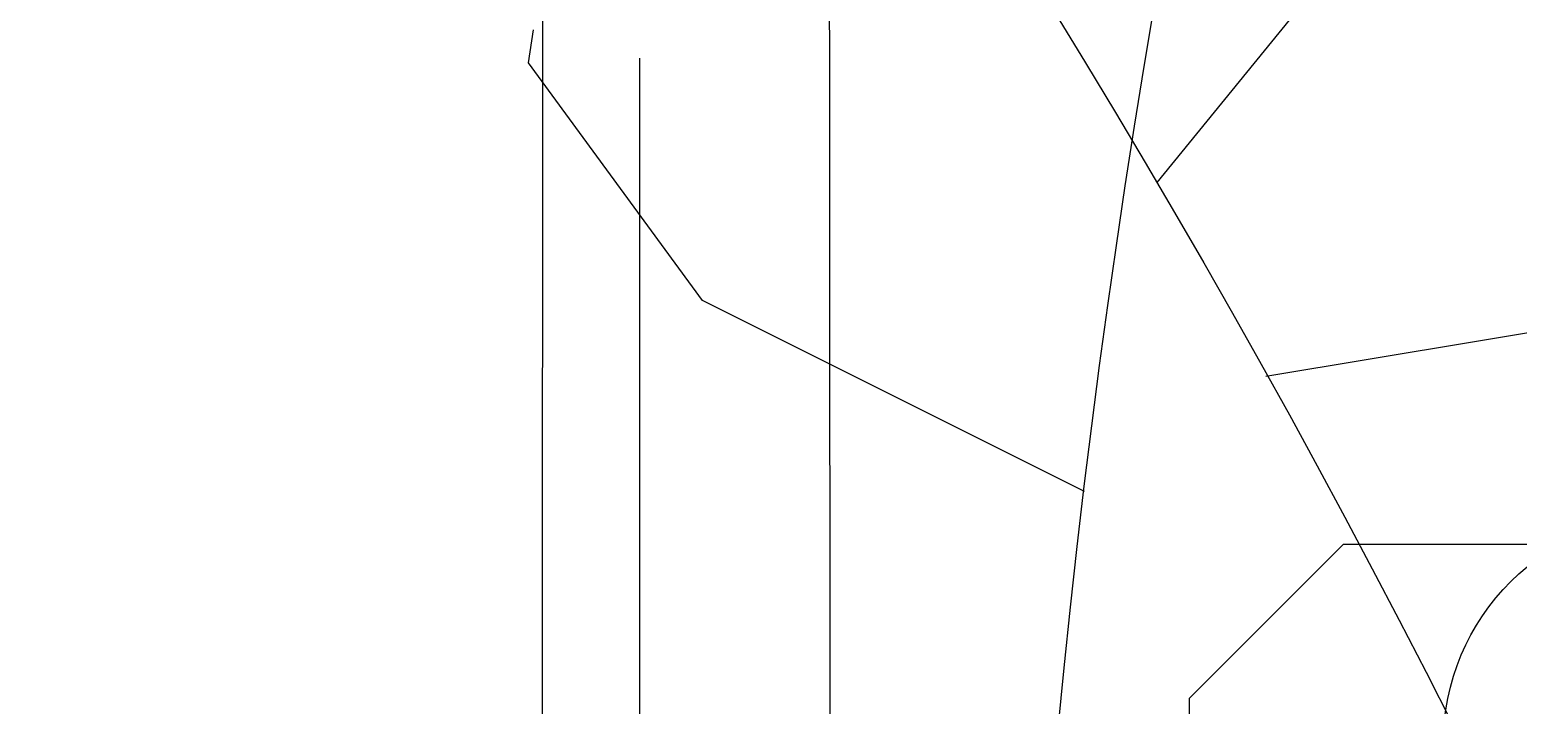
# Model space of a CAD drawing. Extents: x -381 to 213, y -63 to 250.
# Drawn here: x -71.43 to -61.76, y 40.87 to 45.26 of the extents above; entities that cross this region are included whole.
import ezdxf

# ---------------------------------------------------------------- set-up
doc = ezdxf.new("R2010")
doc.units = 0
doc.header["$MEASUREMENT"] = 0
for name, pattern in [('K5LT65535', [0]), ('K5LT_AXLED', [19.5, 15, -1.5, 1.5, -1.5]), ('K5LT_BASIC', [0])]:
    doc.linetypes.add(name, pattern=pattern)
doc.layers.add('Системный слой', color=7, linetype='Continuous')

# ---------------------------------------------------------------- blocks, each defined once
blk = doc.blocks.new('*U')
at = {"layer": 'Системный слой', "color": 5, "linetype": 'K5LT_BASIC'}
for p, q in [((-110.1784, 33.8516), (-110.1497, 86.8516)), ((28.322, 16.3034), (28.3556, 16.5177)), ((28.322, 16.3034), (28.3556, 16.5177)), ((32.6165, 12.178), (33.6165, 13.178)), ((33.6165, 13.178), (42.6165, 13.178)), ((32.6165, -0.822), (32.6165, 12.178))]:
    blk.add_line(p, q, dxfattribs=at)
at = {"layer": 'Системный слой', "color": 30, "linetype": 'K5LT_AXLED'}
for q in [(29.0451, 22.3327), (29.0451, 15.8327)]:
    blk.add_line((29.0451, 1.3327), q, dxfattribs=at)
at = {"layer": 'Системный слой', "color": 5, "linetype": 'K5LT_BASIC'}
for points in [[(147.9581, 37.6307), (149.7257, 39.7988), (150.1443, 41.6336)], [(147.9581, 37.6307), (149.7257, 39.7988), (150.1443, 41.6336)], [(148.6652, 36.3714), (151.4018, 36.8268), (153.2244, 36.2427)], [(148.6652, 36.3714), (151.4018, 36.8268), (153.2244, 36.2427)], [(31.9349, 13.5195), (29.4532, 14.7596), (28.322, 16.3034)], [(31.9349, 13.5195), (29.4532, 14.7596), (28.322, 16.3034)]]:
    blk.add_lwpolyline(points, dxfattribs=at)
blk = doc.blocks.new('*F')
at = {"layer": 'Системный слой', "color": 5, "linetype": 'K5LT65535'}
blk.add_lwpolyline([(-2.2962, 17.1278), (-38.374, 17.1278), (-38.374, 39.4252), (-36.1251, 41.6741), (-4.1144, 41.6741), (-2.313, 39.7362), (-2.2962, 17.1278)], dxfattribs=at)
at = {"layer": 'Системный слой', "color": 5, "linetype": 'K5LT_BASIC'}
for centre, radius in [((94.0125, 5.9815), 62.5341), ((94.0125, 5.9815), 62.5341), ((29.0451, 1.3327), 19), ((35.7634, 11.8738), 1.5)]:
    blk.add_circle(centre, radius, dxfattribs=at)
at = {"layer": 'Системный слой'}
blk.add_blockref('*U', (0, 0), dxfattribs=at)
blk.add_blockref('*U', (0, 0), dxfattribs=at)
blk.add_blockref('*U', (0, 0), dxfattribs=at)
blk.add_blockref('*U', (0, 0), dxfattribs=at)
blk.add_blockref('*U', (0, 0), dxfattribs=at)
blk.add_blockref('*U', (0, 0), dxfattribs=at)
blk.add_blockref('*U', (0, 0), dxfattribs=at)
blk.add_blockref('*U', (0, 0), dxfattribs=at)
blk.add_blockref('*U', (0, 0), dxfattribs=at)
blk.add_blockref('*U', (0, 0), dxfattribs=at)
blk.add_blockref('*U', (0, 0), dxfattribs=at)
blk.add_blockref('*U', (0, 0), dxfattribs=at)
blk.add_blockref('*U', (0, 0), dxfattribs=at)
blk.add_blockref('*U', (0, 0), dxfattribs=at)
blk.add_blockref('*U', (0, 0), dxfattribs=at)
blk.add_blockref('*U', (0, 0), dxfattribs=at)
blk.add_blockref('*U', (0, 0), dxfattribs=at)
blk.add_blockref('*U', (0, 0), dxfattribs=at)
blk.add_blockref('*U', (0, 0), dxfattribs=at)
blk.add_blockref('*U', (0, 0), dxfattribs=at)
blk.add_blockref('*U', (0, 0), dxfattribs=at)
blk.add_blockref('*U', (0, 0), dxfattribs=at)
blk.add_blockref('*U', (0, 0), dxfattribs=at)
blk.add_blockref('*U', (0, 0), dxfattribs=at)
blk.add_blockref('*U', (0, 0), dxfattribs=at)
blk.add_blockref('*U', (0, 0), dxfattribs=at)
blk.add_blockref('*U', (0, 0), dxfattribs=at)
blk.add_blockref('*U', (0, 0), dxfattribs=at)
blk.add_blockref('*U', (0, 0), dxfattribs=at)
blk.add_blockref('*U', (0, 0), dxfattribs=at)
blk.add_blockref('*U', (0, 0), dxfattribs=at)
blk.add_blockref('*U', (0, 0), dxfattribs=at)
blk.add_blockref('*U', (0, 0), dxfattribs=at)
blk.add_blockref('*U', (0, 0), dxfattribs=at)
blk.add_blockref('*U', (0, 0), dxfattribs=at)
blk.add_blockref('*U', (0, 0), dxfattribs=at)
blk.add_blockref('*U', (0, 0), dxfattribs=at)
blk.add_blockref('*U', (0, 0), dxfattribs=at)
blk.add_blockref('*U', (0, 0), dxfattribs=at)
blk.add_blockref('*U', (0, 0), dxfattribs=at)
blk.add_blockref('*U', (0, 0), dxfattribs=at)
blk.add_blockref('*U', (0, 0), dxfattribs=at)
blk.add_blockref('*U', (0, 0), dxfattribs=at)
blk.add_blockref('*U', (0, 0), dxfattribs=at)
blk.add_blockref('*U', (0, 0), dxfattribs=at)
blk.add_blockref('*U', (0, 0), dxfattribs=at)
blk.add_blockref('*U', (0, 0), dxfattribs=at)
blk.add_blockref('*U', (0, 0), dxfattribs=at)
blk.add_blockref('*U', (0, 0), dxfattribs=at)
blk.add_blockref('*U', (0, 0), dxfattribs=at)
blk.add_blockref('*U', (0, 0), dxfattribs=at)
blk.add_blockref('*U', (0, 0), dxfattribs=at)
blk.add_blockref('*U', (0, 0), dxfattribs=at)
blk.add_blockref('*U', (0, 0), dxfattribs=at)
blk.add_blockref('*U', (0, 0), dxfattribs=at)
blk.add_blockref('*U', (0, 0), dxfattribs=at)
blk.add_blockref('*U', (0, 0), dxfattribs=at)
blk.add_blockref('*U', (0, 0), dxfattribs=at)
blk.add_blockref('*U', (0, 0), dxfattribs=at)
blk.add_blockref('*U', (0, 0), dxfattribs=at)
blk.add_blockref('*U', (0, 0), dxfattribs=at)
blk.add_blockref('*U', (0, 0), dxfattribs=at)
blk.add_blockref('*U', (0, 0), dxfattribs=at)
blk.add_blockref('*U', (0, 0), dxfattribs=at)
blk.add_blockref('*U', (0, 0), dxfattribs=at)
blk.add_blockref('*U', (0, 0), dxfattribs=at)
blk.add_blockref('*U', (0, 0), dxfattribs=at)
blk.add_blockref('*U', (0, 0), dxfattribs=at)
blk.add_blockref('*U', (0, 0), dxfattribs=at)
blk.add_blockref('*U', (0, 0), dxfattribs=at)
blk.add_blockref('*U', (0, 0), dxfattribs=at)
blk.add_blockref('*U', (0, 0), dxfattribs=at)
blk.add_blockref('*U', (0, 0), dxfattribs=at)
blk.add_blockref('*U', (0, 0), dxfattribs=at)
blk.add_blockref('*U', (0, 0), dxfattribs=at)
blk.add_blockref('*U', (0, 0), dxfattribs=at)
blk.add_blockref('*U', (0, 0), dxfattribs=at)
blk.add_blockref('*U', (0, 0), dxfattribs=at)
blk.add_blockref('*U', (0, 0), dxfattribs=at)
blk.add_blockref('*U', (0, 0), dxfattribs=at)
blk.add_blockref('*U', (0, 0), dxfattribs=at)
blk.add_blockref('*U', (0, 0), dxfattribs=at)
blk.add_blockref('*U', (0, 0), dxfattribs=at)
blk.add_blockref('*U', (0, 0), dxfattribs=at)
blk.add_blockref('*U', (0, 0), dxfattribs=at)
blk.add_blockref('*U', (0, 0), dxfattribs=at)
blk.add_blockref('*U', (0, 0), dxfattribs=at)
blk.add_blockref('*U', (0, 0), dxfattribs=at)
blk.add_blockref('*U', (0, 0), dxfattribs=at)
blk.add_blockref('*U', (0, 0), dxfattribs=at)
blk.add_blockref('*U', (0, 0), dxfattribs=at)
blk.add_blockref('*U', (0, 0), dxfattribs=at)
blk.add_blockref('*U', (0, 0), dxfattribs=at)
blk.add_blockref('*U', (0, 0), dxfattribs=at)
blk.add_blockref('*U', (0, 0), dxfattribs=at)
blk.add_blockref('*U', (0, 0), dxfattribs=at)
blk.add_blockref('*U', (0, 0), dxfattribs=at)
blk.add_blockref('*U', (0, 0), dxfattribs=at)
blk.add_blockref('*U', (0, 0), dxfattribs=at)
blk.add_blockref('*U', (0, 0), dxfattribs=at)
blk.add_blockref('*U', (0, 0), dxfattribs=at)
blk.add_blockref('*U', (0, 0), dxfattribs=at)
blk.add_blockref('*U', (0, 0), dxfattribs=at)
blk.add_blockref('*U', (0, 0), dxfattribs=at)
blk.add_blockref('*U', (0, 0), dxfattribs=at)
blk.add_blockref('*U', (0, 0), dxfattribs=at)
blk.add_blockref('*U', (0, 0), dxfattribs=at)
blk.add_blockref('*U', (0, 0), dxfattribs=at)
blk.add_blockref('*U', (0, 0), dxfattribs=at)
blk.add_blockref('*U', (0, 0), dxfattribs=at)
blk.add_blockref('*U', (0, 0), dxfattribs=at)
blk.add_blockref('*U', (0, 0), dxfattribs=at)
blk.add_blockref('*U', (0, 0), dxfattribs=at)
blk.add_blockref('*U', (0, 0), dxfattribs=at)
blk.add_blockref('*U', (0, 0), dxfattribs=at)
blk.add_blockref('*U', (0, 0), dxfattribs=at)
blk.add_blockref('*U', (0, 0), dxfattribs=at)
blk.add_blockref('*U', (0, 0), dxfattribs=at)
blk.add_blockref('*U', (0, 0), dxfattribs=at)
blk.add_blockref('*U', (0, 0), dxfattribs=at)
blk.add_blockref('*U', (0, 0), dxfattribs=at)
blk.add_blockref('*U', (0, 0), dxfattribs=at)
blk.add_blockref('*U', (0, 0), dxfattribs=at)
blk.add_blockref('*U', (0, 0), dxfattribs=at)
blk.add_blockref('*U', (0, 0), dxfattribs=at)
blk.add_blockref('*U', (0, 0), dxfattribs=at)
blk.add_blockref('*U', (0, 0), dxfattribs=at)
blk.add_blockref('*U', (0, 0), dxfattribs=at)
blk.add_blockref('*U', (0, 0), dxfattribs=at)
blk.add_blockref('*U', (0, 0), dxfattribs=at)
blk.add_blockref('*U', (0, 0), dxfattribs=at)
blk.add_blockref('*U', (0, 0), dxfattribs=at)
blk.add_blockref('*U', (0, 0), dxfattribs=at)
blk.add_blockref('*U', (0, 0), dxfattribs=at)
blk.add_blockref('*U', (0, 0), dxfattribs=at)
blk.add_blockref('*U', (0, 0), dxfattribs=at)
blk.add_blockref('*U', (0, 0), dxfattribs=at)
blk.add_blockref('*U', (0, 0), dxfattribs=at)
blk.add_blockref('*U', (0, 0), dxfattribs=at)
blk.add_blockref('*U', (0, 0), dxfattribs=at)
blk.add_blockref('*U', (0, 0), dxfattribs=at)
blk.add_blockref('*U', (0, 0), dxfattribs=at)
blk.add_blockref('*U', (0, 0), dxfattribs=at)
blk.add_blockref('*U', (0, 0), dxfattribs=at)
blk.add_blockref('*U', (0, 0), dxfattribs=at)
blk.add_blockref('*U', (0, 0), dxfattribs=at)
blk.add_blockref('*U', (0, 0), dxfattribs=at)
blk.add_blockref('*U', (0, 0), dxfattribs=at)
blk.add_blockref('*U', (0, 0), dxfattribs=at)
blk.add_blockref('*U', (0, 0), dxfattribs=at)
blk.add_blockref('*U', (0, 0), dxfattribs=at)
blk.add_blockref('*U', (0, 0), dxfattribs=at)
blk.add_blockref('*U', (0, 0), dxfattribs=at)
blk.add_blockref('*U', (0, 0), dxfattribs=at)
blk.add_blockref('*U', (0, 0), dxfattribs=at)
blk.add_blockref('*U', (0, 0), dxfattribs=at)
blk.add_blockref('*U', (0, 0), dxfattribs=at)
blk.add_blockref('*U', (0, 0), dxfattribs=at)
blk.add_blockref('*U', (0, 0), dxfattribs=at)
blk.add_blockref('*U', (0, 0), dxfattribs=at)
blk.add_blockref('*U', (0, 0), dxfattribs=at)
blk.add_blockref('*U', (0, 0), dxfattribs=at)
blk.add_blockref('*U', (0, 0), dxfattribs=at)
blk.add_blockref('*U', (0, 0), dxfattribs=at)
blk.add_blockref('*U', (0, 0), dxfattribs=at)
blk.add_blockref('*U', (0, 0), dxfattribs=at)
blk.add_blockref('*U', (0, 0), dxfattribs=at)
blk.add_blockref('*U', (0, 0), dxfattribs=at)
blk.add_blockref('*U', (0, 0), dxfattribs=at)
blk.add_blockref('*U', (0, 0), dxfattribs=at)
blk.add_blockref('*U', (0, 0), dxfattribs=at)
blk.add_blockref('*U', (0, 0), dxfattribs=at)
blk.add_blockref('*U', (0, 0), dxfattribs=at)
blk.add_blockref('*U', (0, 0), dxfattribs=at)
blk.add_blockref('*U', (0, 0), dxfattribs=at)
blk.add_blockref('*U', (0, 0), dxfattribs=at)
blk.add_blockref('*U', (0, 0), dxfattribs=at)
blk.add_blockref('*U', (0, 0), dxfattribs=at)
blk.add_blockref('*U', (0, 0), dxfattribs=at)
blk.add_blockref('*U', (0, 0), dxfattribs=at)
blk.add_blockref('*U', (0, 0), dxfattribs=at)
blk.add_blockref('*U', (0, 0), dxfattribs=at)
blk.add_blockref('*U', (0, 0), dxfattribs=at)
blk.add_blockref('*U', (0, 0), dxfattribs=at)
blk.add_blockref('*U', (0, 0), dxfattribs=at)
blk.add_blockref('*U', (0, 0), dxfattribs=at)
blk.add_blockref('*U', (0, 0), dxfattribs=at)
blk.add_blockref('*U', (0, 0), dxfattribs=at)
blk.add_blockref('*U', (0, 0), dxfattribs=at)
blk.add_blockref('*U', (0, 0), dxfattribs=at)
blk.add_blockref('*U', (0, 0), dxfattribs=at)
blk.add_blockref('*U', (0, 0), dxfattribs=at)
blk.add_blockref('*U', (0, 0), dxfattribs=at)
blk.add_blockref('*U', (0, 0), dxfattribs=at)
blk.add_blockref('*U', (0, 0), dxfattribs=at)
blk.add_blockref('*U', (0, 0), dxfattribs=at)
blk.add_blockref('*U', (0, 0), dxfattribs=at)
blk.add_blockref('*U', (0, 0), dxfattribs=at)
blk.add_blockref('*U', (0, 0), dxfattribs=at)
blk.add_blockref('*U', (0, 0), dxfattribs=at)
blk.add_blockref('*U', (0, 0), dxfattribs=at)
blk.add_blockref('*U', (0, 0), dxfattribs=at)
blk.add_blockref('*U', (0, 0), dxfattribs=at)
blk.add_blockref('*U', (0, 0), dxfattribs=at)
blk.add_blockref('*U', (0, 0), dxfattribs=at)
blk.add_blockref('*U', (0, 0), dxfattribs=at)
blk.add_blockref('*U', (0, 0), dxfattribs=at)

msp = doc.modelspace()

# ---------------------------------------------------------------- block references
at = {"layer": 'Системный слой'}
for p in [(-96.5151, 28.7405), (-63.9267, 6.9347), (-212.0681, 6.6367), (42.0749, 2.903)]:
    msp.add_blockref('*F', p, dxfattribs=at)

doc.saveas('drawing.dxf')
